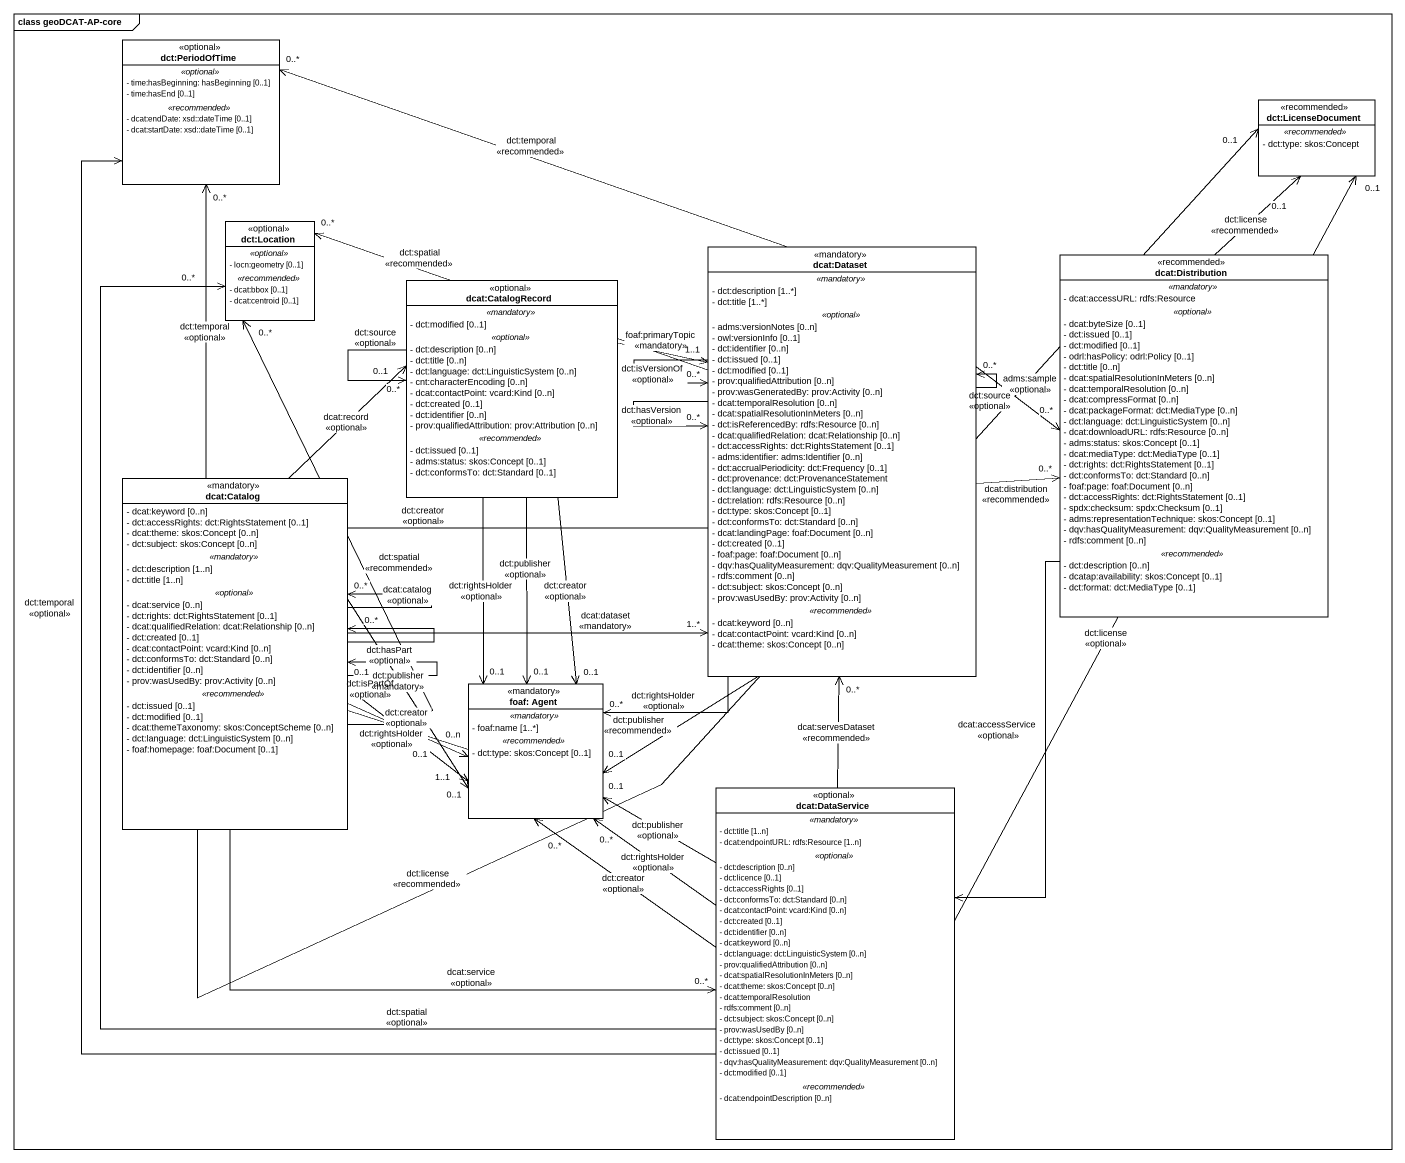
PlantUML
@startuml
mainframe class geoDCAT-AP-core
hide circle
hide empty members
skinparam classAttributeIconSize 0
class "dct:PeriodOfTime" as dct_PeriodOfTime <<optional>> #FFFFFF {
  .. <<optional>> ..
  - time:hasBeginning: hasBeginning [0..1]
  - time:hasEnd [0..1]
  .. <<recommended>> ..
  - dcat:endDate: xsd::dateTime [0..1]
  - dcat:startDate: xsd::dateTime [0..1]
}
class "dct:LicenseDocument" as dct_LicenseDocument <<recommended>> #FFFFFF {
  .. <<recommended>> ..
  - dct:type: skos:Concept
}
class "dct:Location" as dct_Location <<optional>> #FFFFFF {
  .. <<optional>> ..
  - locn:geometry [0..1]
  .. <<recommended>> ..
  - dcat:bbox [0..1]
  - dcat:centroid [0..1]
}
class "dcat:Dataset" as dcat_Dataset <<mandatory>> #FFFFFF {
  .. <<mandatory>> ..
  - dct:description [1..*]
  - dct:title [1..*]
  .. <<optional>> ..
  - adms:versionNotes [0..n]
  - owl:versionInfo [0..1]
  - dct:identifier [0..n]
  - dct:issued [0..1]
  - dct:modified [0..1]
  - prov:qualifiedAttribution [0..n]
  - prov:wasGeneratedBy: prov:Activity [0..n]
  - dcat:temporalResolution [0..n]
  - dcat:spatialResolutionInMeters [0..n]
  - dct:isReferencedBy: rdfs:Resource [0..n]
  - dcat:qualifiedRelation: dcat:Relationship [0..n]
  - dct:accessRights: dct:RightsStatement [0..1]
  - adms:identifier: adms:Identifier [0..n]
  - dct:accrualPeriodicity: dct:Frequency [0..1]
  - dct:provenance: dct:ProvenanceStatement
  - dct:language: dct:LinguisticSystem [0..n]
  - dct:relation: rdfs:Resource [0..n]
  - dct:type: skos:Concept [0..1]
  - dct:conformsTo: dct:Standard [0..n]
  - dcat:landingPage: foaf:Document [0..n]
  - dct:created [0..1]
  - foaf:page: foaf:Document [0..n]
  - dqv:hasQualityMeasurement: dqv:QualityMeasurement [0..n]
  - rdfs:comment [0..n]
  - dct:subject: skos:Concept [0..n]
  - prov:wasUsedBy: prov:Activity [0..n]
  .. <<recommended>> ..
  - dcat:keyword [0..n]
  - dcat:contactPoint: vcard:Kind [0..n]
  - dcat:theme: skos:Concept [0..n]
}
class "dcat:CatalogRecord" as dcat_CatalogRecord <<optional>> #FFFFFF {
  .. <<mandatory>> ..
  - dct:modified [0..1]
  .. <<optional>> ..
  - dct:description [0..n]
  - dct:title [0..n]
  - dct:language: dct:LinguisticSystem [0..n]
  - cnt:characterEncoding [0..n]
  - dcat:contactPoint: vcard:Kind [0..n]
  - dct:created [0..1]
  - dct:identifier [0..n]
  - prov:qualifiedAttribution: prov:Attribution [0..n]
  .. <<recommended>> ..
  - dct:issued [0..1]
  - adms:status: skos:Concept [0..1]
  - dct:conformsTo: dct:Standard [0..1]
}
class "dcat:Distribution" as dcat_Distribution <<recommended>> #FFFFFF {
  .. <<mandatory>> ..
  - dcat:accessURL: rdfs:Resource
  .. <<optional>> ..
  - dcat:byteSize [0..1]
  - dct:issued [0..1]
  - dct:modified [0..1]
  - odrl:hasPolicy: odrl:Policy [0..1]
  - dct:title [0..n]
  - dcat:spatialResolutionInMeters [0..n]
  - dcat:temporalResolution [0..n]
  - dcat:compressFormat [0..n]
  - dcat:packageFormat: dct:MediaType [0..n]
  - dct:language: dct:LinguisticSystem [0..n]
  - dcat:downloadURL: rdfs:Resource [0..n]
  - adms:status: skos:Concept [0..1]
  - dcat:mediaType: dct:MediaType [0..1]
  - dct:rights: dct:RightsStatement [0..1]
  - dct:conformsTo: dct:Standard [0..n]
  - foaf:page: foaf:Document [0..n]
  - dct:accessRights: dct:RightsStatement [0..1]
  - spdx:checksum: spdx:Checksum [0..1]
  - adms:representationTechnique: skos:Concept [0..1]
  - dqv:hasQualityMeasurement: dqv:QualityMeasurement [0..n]
  - rdfs:comment [0..n]
  .. <<recommended>> ..
  - dct:description [0..n]
  - dcatap:availability: skos:Concept [0..1]
  - dct:format: dct:MediaType [0..1]
}
class "dcat:Catalog" as dcat_Catalog <<mandatory>> #FFFFFF {
  - dcat:keyword [0..n]
  - dct:accessRights: dct:RightsStatement [0..1]
  - dcat:theme: skos:Concept [0..n]
  - dct:subject: skos:Concept [0..n]
  .. <<mandatory>> ..
  - dct:description [1..n]
  - dct:title [1..n]
  .. <<optional>> ..
  - dcat:service [0..n]
  - dct:rights: dct:RightsStatement [0..1]
  - dcat:qualifiedRelation: dcat:Relationship [0..n]
  - dct:created [0..1]
  - dcat:contactPoint: vcard:Kind [0..n]
  - dct:conformsTo: dct:Standard [0..n]
  - dct:identifier [0..n]
  - prov:wasUsedBy: prov:Activity [0..n]
  .. <<recommended>> ..
  - dct:issued [0..1]
  - dct:modified [0..1]
  - dcat:themeTaxonomy: skos:ConceptScheme [0..n]
  - dct:language: dct:LinguisticSystem [0..n]
  - foaf:homepage: foaf:Document [0..1]
}
class "foaf: Agent" as foaf_Agent <<mandatory>> #FFFFFF {
  .. <<mandatory>> ..
  - foaf:name [1..*]
  .. <<recommended>> ..
  - dct:type: skos:Concept [0..1]
}
class "dcat:DataService" as dcat_DataService <<optional>> #FFFFFF {
  .. <<mandatory>> ..
  - dct:title [1..n]
  - dcat:endpointURL: rdfs:Resource [1..n]
  .. <<optional>> ..
  - dct:description [0..n]
  - dct:licence [0..1]
  - dct:accessRights [0..1]
  - dct:conformsTo: dct:Standard [0..n]
  - dcat:contactPoint: vcard:Kind [0..n]
  - dct:created [0..1]
  - dct:identifier [0..n]
  - dcat:keyword [0..n]
  - dct:language: dct:LinguisticSystem [0..n]
  - prov:qualifiedAttribution [0..n]
  - dcat:spatialResolutionInMeters [0..n]
  - dcat:theme: skos:Concept [0..n]
  - dcat:temporalResolution
  - rdfs:comment [0..n]
  - dct:subject: skos:Concept [0..n]
  - prov:wasUsedBy [0..n]
  - dct:type: skos:Concept [0..1]
  - dct:issued [0..1]
  - dqv:hasQualityMeasurement: dqv:QualityMeasurement [0..n]
  - dct:modified [0..1]
  .. <<recommended>> ..
  - dcat:endpointDescription [0..n]
}
dcat_Dataset -left-> "0..*" dct_PeriodOfTime : dct:temporal\n<<recommended>>
dcat_Dataset -left-> "0..*" dct_Location : dct:spatial\n<<recommended>>
dcat_Dataset --> "0..*" dcat_Dataset : dct:source\n<<optional>>
dcat_Dataset --> "0..*" dcat_Dataset : dct:hasVersion\n<<optional>>
dcat_Dataset --> "0..*" dcat_Dataset : dct:isVersionOf\n<<optional>>
dcat_Dataset -right-> "0..*" dcat_Distribution : adms:sample\n<<optional>>
dcat_Dataset -right-> "0..*" dcat_Distribution : dcat:distribution\n<<recommended>>
dcat_Dataset --> "0..*" foaf_Agent : dct:rightsHolder\n<<optional>>
dcat_Dataset --> "0..1" foaf_Agent : dct:publisher\n<<recommended>>
dcat_Dataset --> "0..1" foaf_Agent : dct:creator\n<<optional>>
dcat_CatalogRecord -right-> "1..1" dcat_Dataset : foaf:primaryTopic\n<<mandatory>>
dcat_CatalogRecord --> "0..1" dcat_CatalogRecord : dct:source\n<<optional>>
dcat_CatalogRecord --> "0..1" foaf_Agent : dct:creator\n<<optional>>
dcat_CatalogRecord --> "0..1" foaf_Agent : dct:publisher\n<<optional>>
dcat_CatalogRecord --> "0..1" foaf_Agent : dct:rightsHolder\n<<optional>>
dcat_Distribution -up-> "0..1" dct_LicenseDocument : dct:license\n<<recommended>>
dcat_Distribution --> dcat_DataService : dcat:accessService\n<<optional>>
dcat_Catalog -up-> "0..*" dct_PeriodOfTime : dct:temporal\n<<optional>>
dcat_Catalog -right-> "0..1" dct_LicenseDocument : dct:license\n<<recommended>>
dcat_Catalog -up-> "0..*" dct_Location : dct:spatial\n<<recommended>>
dcat_Catalog -right-> "1..*" dcat_Dataset : dcat:dataset\n<<mandatory>>
dcat_Catalog -up-> "0..*" dcat_CatalogRecord : dcat:record\n<<optional>>
dcat_Catalog --> "0..*" dcat_Catalog : dct:hasPart\n<<optional>>
dcat_Catalog --> "0..1" dcat_Catalog : dct:isPartOf\n<<optional>>
dcat_Catalog --> "0..*" dcat_Catalog : dcat:catalog\n<<optional>>
dcat_Catalog -right-> "1..1" foaf_Agent : dct:publisher\n<<mandatory>>
dcat_Catalog -right-> "0..1" foaf_Agent : dct:creator\n<<optional>>
dcat_Catalog -right- "0..n" foaf_Agent : dct:rightsHolder\n<<optional>>
dcat_Catalog -right-> "0..*" dcat_DataService : dcat:service\n<<optional>>
dcat_DataService -up-> dct_PeriodOfTime : dct:temporal\n<<optional>>
dcat_DataService -up-> "0..1" dct_LicenseDocument : dct:license\n<<optional>>
dcat_DataService -up-> "0..*" dct_Location : dct:spatial\n<<optional>>
dcat_DataService -up-> "0..*" dcat_Dataset : dcat:servesDataset\n<<recommended>>
dcat_DataService -up-> "0..*" foaf_Agent : dct:creator\n<<optional>>
dcat_DataService -up-> "0..1" foaf_Agent : dct:publisher\n<<optional>>
dcat_DataService -up-> "0..*" foaf_Agent : dct:rightsHolder\n<<optional>>
@enduml
